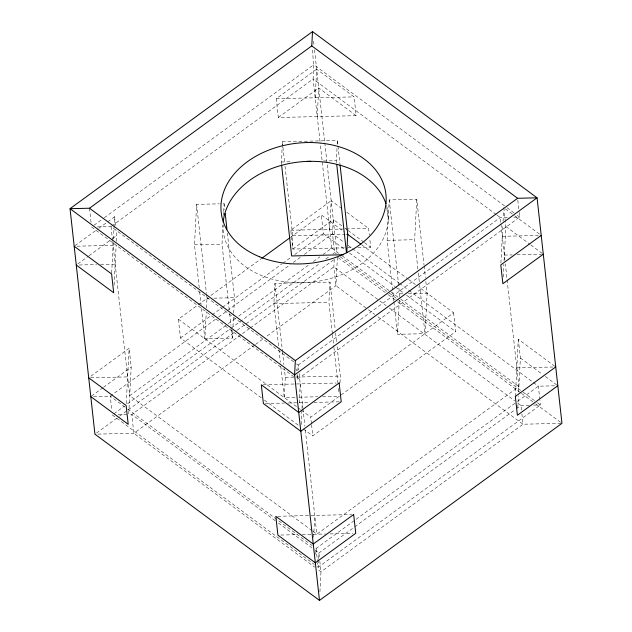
<?xml version="1.0" encoding="UTF-8"?>
<svg xmlns="http://www.w3.org/2000/svg" width="632" height="632" viewBox="0 0 632 632"><rect width="100%" height="100%" fill="white"/><g stroke="black" fill="none" stroke-linecap="round" stroke-linejoin="round"><path stroke-width="0.47" stroke-dasharray="3.16 2.37" d="M111.666 273.016L113.254 242.498M113.436 239.054L114.605 216.752L98.75 228.326M114.084 285.127L116.177 245.082M116.375 241.361L116.675 235.538L116.051 229.906M126.234 403.603L129.125 348.295L90.297 376.648M128.762 413.81L131.195 367.081L129.125 348.295M199.246 287.892L194.49 244.829L196.607 204.373L219.209 203.844M232.789 330.441L232.386 338.152L204.863 338.792L206.277 311.813M206.474 307.966L206.98 298.328L206.546 294.417M229.25 309.767L222.014 244.189L223.017 224.921M223.523 215.291L223.673 212.399M223.72 211.436L224.123 203.733L220.197 203.82M232.987 326.586L233.643 314.065M233.69 313.101L234.496 297.688L227.37 233.097M278.53 345.68L273.877 303.597L274.936 283.373L329.975 282.085L335.165 329.067M281.493 163.949L282.33 141.766L337.37 140.486L339.969 163.972M295.065 397.307L284.25 397.56L285.308 377.328L284.337 368.519M292.15 246.322L292.703 235.72L285.032 166.232M519.164 212.368L519.678 217.06L297.411 379.39L297.656 374.618M297.854 370.802L298.154 365.083L500.22 217.519L508.002 217.337M299.236 402.947L300.232 383.877M315.171 97.794L316.664 69.18L354.094 96.886L356.164 115.68L278.333 117.489L276.255 98.695L316.664 69.18M301.156 424.601L301.954 409.339M302.009 408.391L302.301 402.663M317.248 116.58L318.741 87.974L356.164 115.68M313.606 537.35L314.752 515.42M329.699 229.337L331.192 200.723L342.102 208.805M315.779 554.232L316.079 548.513L516.842 401.897M332.377 333.641L328.917 302.317L329.975 282.085M341.841 225.869L333.262 219.517L332.519 233.824L334.589 252.61L336.177 253.788M336.532 162.669L336.975 148.188M337.172 144.341L337.37 140.486M318.552 559.676L318.157 567.307L314.989 564.961M318.599 558.72L318.899 553L353.904 527.436M334.241 259.286L333.846 266.917L335.916 285.711L367.634 309.182M319.926 591.821L320.977 571.794L319.832 561.453M337.417 257.098L335.916 285.711L265.914 336.832M340 382.795L340.348 376.048L336.998 345.704M393.831 301.03L387.132 240.35L389.241 199.894L416.764 199.254L424.001 264.832M425.842 281.469L427.137 293.209L425.02 333.672L397.504 334.312L399.266 300.595M399.464 296.74L398.863 286.999M417.894 269.074L414.647 239.71L416.764 199.254M500.899 263.007L502.89 224.866M503.08 221.279L503.641 210.559M503.222 277.029L503.886 264.31M504.067 260.818L505.861 226.493L505.244 220.852M515.325 396.462L518.311 339.242L555.733 366.947M517.798 407.624L518.414 395.853M518.611 391.974L520.389 358.036L518.311 339.242M93.963 225.276L103.522 218.293M104.32 217.708L313.843 64.693L311.979 47.787M74.979 245.682L97.96 228.903M111.832 225.987L313.101 79L313.843 64.693L506.224 207.099M77.847 263.9L88.148 256.371M88.946 255.794L111.919 239.015M112.717 238.438L116.675 235.538M278.333 117.489L318.741 87.974M344.416 247.831L292.853 249.032L290.775 230.238L331.192 200.723M261.293 397.812L180.476 337.994L178.398 319.2L207.77 297.751M210.946 295.428L260.953 258.915M290.325 237.466L321.285 214.856L344.258 231.865M91.577 396.019L102.668 387.914M103.466 387.337L131.195 367.081M292.853 249.032L333.262 219.517M180.476 337.994L211.436 315.384M212.226 314.807L221.753 307.847M222.543 307.271L282.077 263.789M282.875 263.212L291.605 256.837M294.781 254.514L323.355 233.643L321.285 214.856M215.425 319.334L110.245 396.146L92.73 396.548M218.593 317.019L290.293 264.658M293.248 262.493L301.448 256.513M304.371 254.38L332.519 233.824L344.393 242.609M312.066 530.69L129.702 395.695L227.552 324.232M228.35 323.655L235.507 318.425M238.691 316.095L309.498 264.389M313.472 261.49L319.839 256.837M323.015 254.514L331.768 248.123L320.171 143.053M113.91 413.77L124.267 406.21M127.459 403.88L230.23 328.83M231.028 328.245L320.25 263.086M325.828 259.009L329.809 256.102M333.001 253.78L334.589 252.61M96.522 433.023L118.784 416.764M119.582 416.18L127.53 410.373M128.328 409.797L236.447 330.836M237.245 330.252L335.031 258.844M249.522 328.498L131.78 414.481L128.857 414.553M250.312 327.921L333.846 266.917L379.042 300.374M254.775 344.969L133.858 433.276L94.934 434.176M255.573 344.385L262.73 339.155M311.442 423.724L310.715 417.144L453.602 312.8L418.739 286.991M303.281 428.899L312.793 435.938L455.672 331.595L453.602 312.8M312.864 531.275L316.829 534.206L518.896 386.642L505.347 263.923M517.64 401.312L538.353 386.192L554.888 385.804M354.702 526.859L515.396 409.497M516.194 408.92L520.966 405.436L529.727 405.231M276.255 98.695L354.094 96.886M281.28 161.997L292.087 161.745M323.537 161.01L336.319 160.718M97.415 226.88L111.035 226.564L295.776 363.321M513.84 217.203L519.678 217.06L516.51 214.722M290.775 230.238L368.614 228.428L369.341 235.009M292.703 235.72L344.796 234.512M345.783 234.488L347.75 234.44M77.112 246.196L113.104 245.358M502.298 236.305L538.298 235.467M194.49 244.829L222.014 244.189M387.132 240.35L414.647 239.71M348.027 247.744L351.969 247.657M357.878 247.515L370.692 247.223L369.752 238.762M79.182 264.99L96.696 264.579M100.591 264.492L115.182 264.152M504.368 255.099L512.157 254.917M517.016 254.807L541.34 254.238M206.98 298.328L208.947 298.288M213.861 298.17L234.496 297.688M399.614 293.848L403.548 293.762M408.462 293.643L427.137 293.209M273.877 303.597L328.917 302.317M90.66 377.762L127.632 376.901M516.818 367.848L552.818 367.01M285.308 377.328L340.348 376.048M263.26 384.738L336.232 383.039M298.999 397.212L317.667 396.778M322.589 396.667L339.297 396.28M265.329 403.524L284.076 403.09M288.018 403.003L310.091 402.489M313.978 402.394L339.281 401.81M118.16 414.797L127.885 414.576M533.613 405.136L540.423 404.978L539.91 400.285M560.987 423.345L523.043 424.222L320.977 571.794L317.801 569.448M277.78 516.273L351.724 514.559M280.829 535.043L297.617 534.656M302.23 534.546L325.583 534.008M330.125 533.898L352.79 533.369M507.014 207.691L515.72 214.137M505.347 208.852L513.927 215.204M514.709 215.781L539.657 234.251M496.254 214.58L313.101 79L320.061 142.074M497.052 215.172L500.22 217.519L500.844 223.151M505.861 226.493L530.035 244.387M530.817 244.963L543.291 254.198M346.786 212.265L368.614 228.428M344.961 228.176L347.3 229.906M348.082 230.483L363.669 242.024M364.451 242.601L370.692 247.223M520.389 358.036L542.216 374.191M545.337 376.506L557.811 385.733M361.694 244.766L407.648 278.783M408.438 279.368L415.572 284.645M348.113 245.366L399.021 283.049M399.456 283.373L408.517 290.08M408.944 290.396L538.353 386.192L539.807 399.345M323.355 233.643L345.546 250.067M349.504 252.998L394.668 286.43M395.458 287.015L403.382 292.885M406.55 295.231L455.672 331.595M331.768 248.123L338.902 253.408M342.078 255.755L399.961 298.604M400.751 299.189L518.896 386.642M340.135 256.718L388.427 292.466M389.217 293.05L522.222 391.5M523.012 392.085L536.465 402.047M537.263 402.639L540.423 404.978L318.157 567.307L317.635 562.606M338.207 257.69L387.4 294.101M388.198 294.694L396.92 301.148M397.718 301.74L520.697 392.78M521.495 393.365L534.98 403.35M535.778 403.935L561.169 422.729M379.832 300.958L386.176 305.651M389.344 308.005L514.622 400.735M517.798 403.082L520.966 405.436L521.487 410.128M368.424 309.775L374.768 314.467M377.944 316.814L523.043 424.222L521.898 413.889M296.566 363.913L298.154 365.083L298.675 369.783M91.577 227.022L293.453 376.459M178.398 319.2L297.245 407.174M298.043 407.759L300.413 409.52M301.211 410.105L310.715 417.144M264.46 400.159L298.533 425.383M125.057 407.111L110.245 396.146L111.801 410.239M127.664 409.038L312.184 545.629M275.291 520.721L131.78 414.481L133.858 433.276L314.633 567.094M278.467 523.067L311.766 547.715M314.933 550.069L318.899 553L319.421 557.701M112.322 414.94L314.199 564.376M517.813 200.154L519.054 211.428M503.791 207.699L505.142 219.912M500.947 224.091L504.913 260.005M424.112 265.803L425.407 277.551M418.321 272.985L419.514 283.752M419.616 284.732L425.02 333.672M389.241 199.894L398.752 286.019M386.839 207.904L388.182 220.126M393.933 302.009L397.504 334.312M313.583 41.238L314.112 46.057M314.538 49.912L324.698 141.9M324.801 142.879L336.99 253.242M335.592 332.985L336.572 341.793M332.487 334.62L333.783 346.36M333.894 347.339L337.78 382.573M338.428 388.443L338.863 392.361M282.33 141.766L284.605 162.321M311.544 424.664L312.793 435.938M299.086 373.544L302.847 407.569M302.957 408.548L304.901 426.197M305.335 430.116L316.829 534.206M296.266 369.048L296.471 370.929M296.993 375.629L297.411 379.39M316.079 548.513L317.533 561.666M274.936 283.373L282.393 350.902M282.504 351.882L283.902 364.601M278.957 349.599L280.363 362.326M280.798 366.236L284.25 397.56M224.123 203.733L224.771 209.603M229.685 313.677L230.98 325.425M231.415 329.343L232.386 338.152M196.607 204.373L206.435 293.438M199.68 291.81L201.087 304.537M201.513 308.448L204.863 338.792M114.605 216.752L115.64 226.145M111.035 226.564L112.591 240.658M112.694 241.598L129.702 395.695M89.499 208.228L91.055 222.322M386.476 205.424A82.855 60.396 -6.3 0 1 313.259 281.959A82.855 60.396 -6.3 0 1 223.025 224.945"/><path stroke-width="0.95" d="M312.516 31.6L311.774 45.907L89.499 208.228L70.041 208.678L294.583 374.902L537.066 197.824L517.608 198.274L295.334 360.596L294.583 374.902L319.484 600.4L561.959 423.322L537.066 197.824L312.516 31.6L70.041 208.678L94.934 434.176L319.484 600.4M346.786 252.745L347.75 234.44L340.071 164.952M261.751 258.33L289.535 238.043M541.213 235.404L500.805 264.919L502.875 283.705L543.291 254.198M555.733 366.947L515.325 396.462L517.395 415.248L557.811 385.733M306.828 161.397L310.762 161.31M343.745 254.743L291.652 255.952L281.603 164.928M311.774 45.907L517.608 198.274M347.426 234.211L360.896 244.181M89.499 208.228L295.334 360.596M74.189 246.267L111.611 273.964L113.689 292.758L76.267 265.053M88.709 377.802L126.139 405.507L128.209 424.301L90.787 396.596M336.745 164.628L346.47 252.713M225.205 213.521L226.935 229.179M223.207 222.108A82.855 60.396 -6.3 0 1 298.62 162.053A82.855 60.396 -6.3 0 1 385.907 203.599M339.147 382.968L298.738 412.483L261.308 384.777L263.386 403.572L300.808 431.277L341.225 401.762L339.147 382.968M353.667 514.511L313.259 544.026L275.836 516.32L277.906 535.114L315.336 562.82L355.745 533.305L353.667 514.511M259.531 256.766A82.855 60.396 -6.3 0 0 386.113 201.332A82.855 60.396 -6.3 0 0 265.021 151.656A82.855 60.396 -6.3 0 0 259.531 256.766"/></g></svg>
